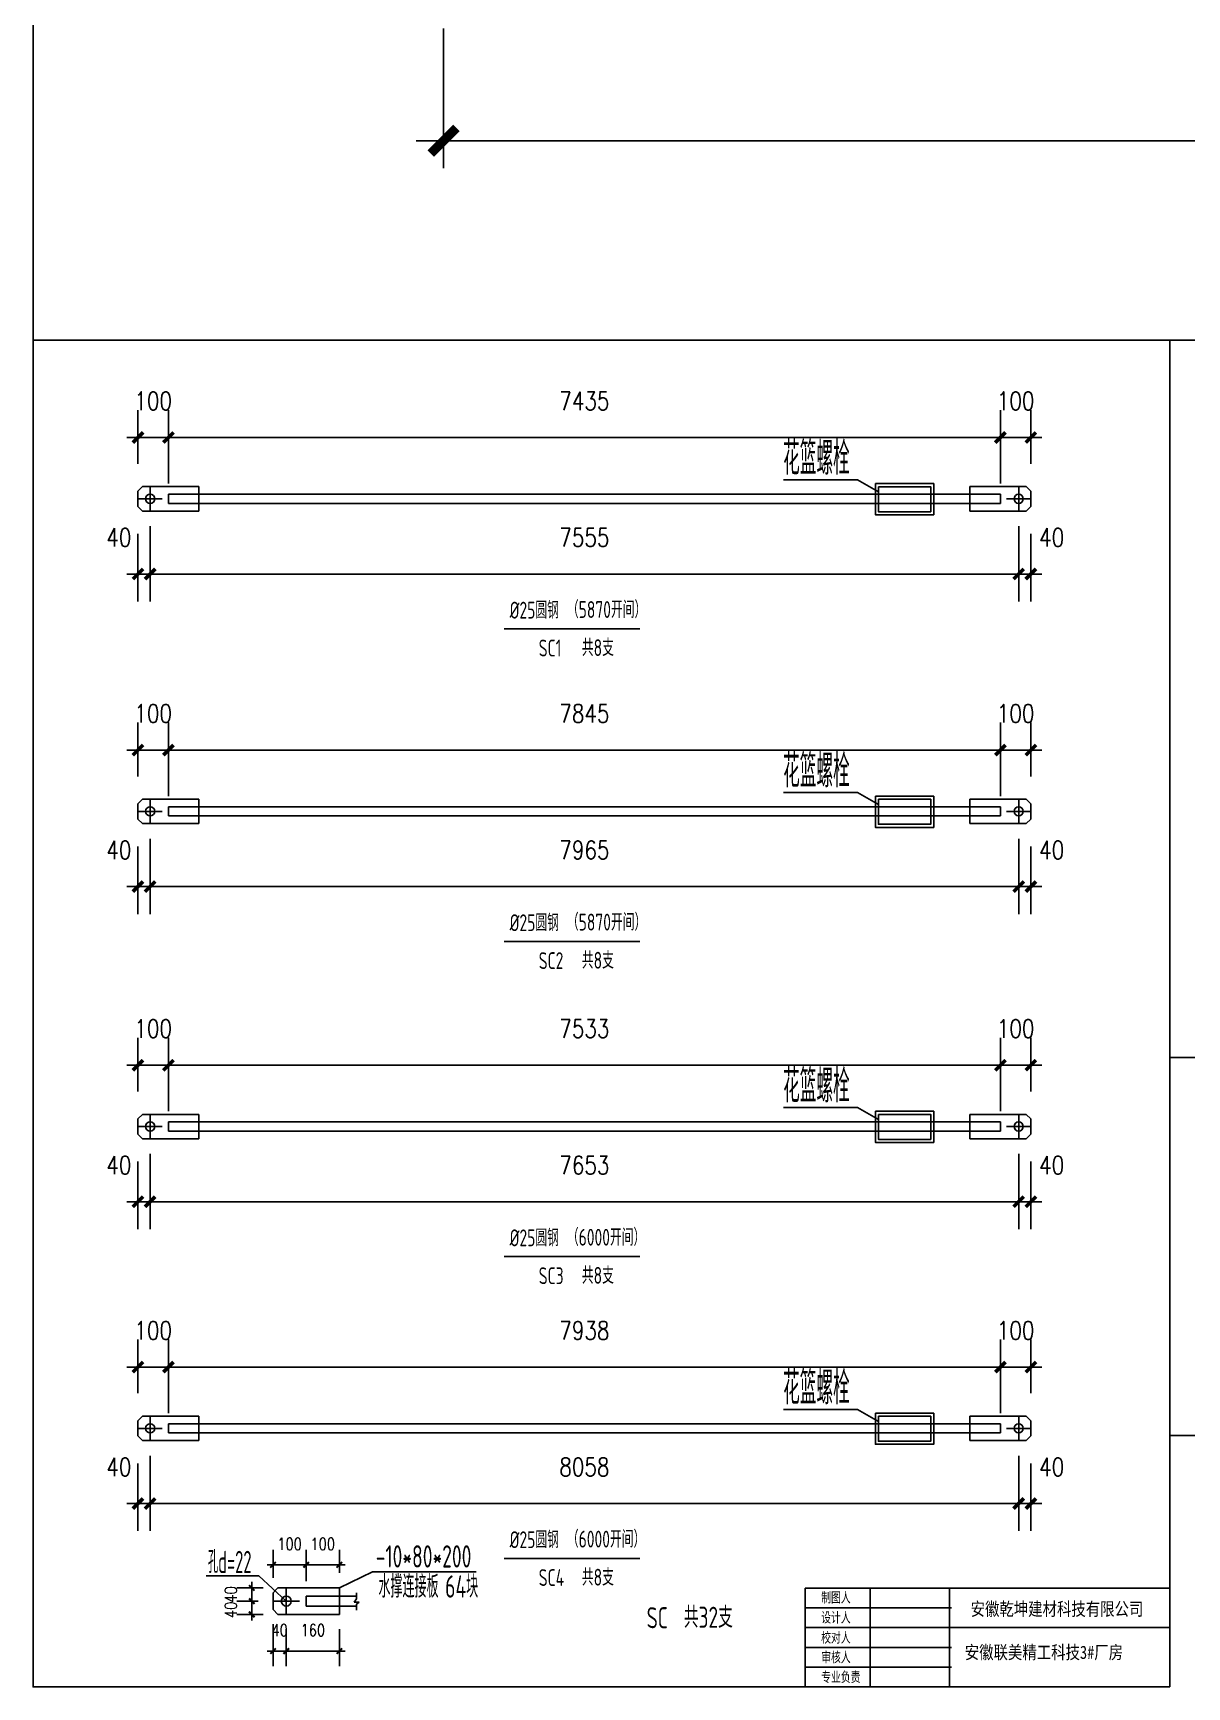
# Model space of a CAD drawing. Header units: millimetres. Extents: x 1471994 to 4527627, y -5186613 to -1927582.
# Drawn here: x 1527403 to 1531189, y -1993996 to -1988567 of the extents above; entities that cross this region are included whole.
import ezdxf
from ezdxf.enums import TextEntityAlignment as Align

# ---------------------------------------------------------------- set-up
doc = ezdxf.new("R2010")
doc.units = ezdxf.units.MM
doc.header["$LTSCALE"] = 1000
doc.header["$PDMODE"] = 34
doc.linetypes.add('CENTER', pattern=[50.8, 31.75, -6.35, 6.35, -6.35])
doc.layers.add('TEXT', color=7, linetype='Continuous')
doc.layers.add('轴线层', color=1, linetype='CENTER', lineweight=15)
doc.layers.add('钢架', color=7, linetype='Continuous', lineweight=25)
doc.styles.add('DIM_FONT', font='simplex.shx', dxfattribs={"width": 0.8, "bigfont": 'hztxt.shx'})
doc.styles.add('hz', font='gbenor.shx', dxfattribs={"width": 0.75, "height": 100, "bigfont": 'gbcbig.shx'})
doc.styles.get("Standard").update_dxf_attribs({"font": 'txt', "bigfont": 'gbcbig.shx'})
doc.styles.add('TSSD_Label', font='Tssdeng.shx', dxfattribs={"width": 0.7, "bigfont": 'hztxt.shx'})
doc.styles.add('图框', font='')
doc.styles.get('图框').set_extended_font_data('SimSun')
doc.dimstyles.new('WGH(1)', dxfattribs={"dimscale": 1.2, "dimtxt": 100, "dimasz": 0.5, "dimexe": 75, "dimexo": 75, "dimgap": 75, "dimtad": 1, "dimdec": 0, "dimzin": 0, "dimdsep": 46, "dimtxsty": 'DIM_FONT', "dimblk1": '_DIMX', "dimblk2": '_DIMX', "dimsah": 1, "dimcen": 0.09, "dimclrd": 3, "dimclre": 3, "dimclrt": 7, "dimadec": 0, "dimazin": 0, "dimtfac": 1, "dimtdec": 0, "dimtix": 1, "dimtmove": 2, "dimatfit": 3, "dimldrblk": '_DIMX', "dimfxl": 1, "dimtolj": 1, "dimtzin": 0, "dimarcsym": 0})

# ---------------------------------------------------------------- blocks, each defined once
blk = doc.blocks.new('_DIMX')
blk.add_line((-150, 0), (150, 0))
at = {"const_width": 50}
blk.add_lwpolyline([(-70, -70), (70, 70)], dxfattribs=at)
blk = doc.blocks.new('*D1374')
at = {"color": 3, "lineweight": -2}
for p, q in [((1528750.2, -1988552.4), (1528750.2, -1989010.6)), ((1534620.2, -1988552.4), (1534620.2, -1989010.6)), ((1528750.8, -1988920.6), (1534619.6, -1988920.6))]:
    blk.add_line(p, q, dxfattribs=at)
at = {"layer": 'Defpoints', "color": 0}
for p in [(1528750.2, -1988462.4), (1534620.2, -1988462.4), (1534620.2, -1988920.6)]:
    blk.add_point(p, dxfattribs=at)
at = {"color": 3, "lineweight": -2, "xscale": 0.6, "yscale": 0.6, "zscale": 0.6, "rotation": 180}
blk.add_blockref('_DIMX', (1528750.2, -1988920.6), dxfattribs=at)
at = {"color": 3, "lineweight": -2, "xscale": 0.6, "yscale": 0.6, "zscale": 0.6}
blk.add_blockref('_DIMX', (1534620.2, -1988920.6), dxfattribs=at)
at = {"color": 7, "insert": (1531685.2, -1988770.6), "char_height": 120, "attachment_point": 5, "style": 'DIM_FONT'}
blk.add_mtext('\\A1;5870', dxfattribs=at)
blk = doc.blocks.new('*D1452')
at = {"color": 3, "lineweight": -2}
for p, q in [((1527787.5, -1990186), (1527787.5, -1990432.8)), ((1527747.5, -1990211), (1527747.5, -1990432.8)), ((1527747.3, -1990342.8), (1527747, -1990342.8)), ((1527747.5, -1990342.8), (1527787.5, -1990342.8)), ((1527787.7, -1990342.8), (1527788, -1990342.8))]:
    blk.add_line(p, q, dxfattribs=at)
at = {"layer": 'Defpoints', "color": 0}
for p in [(1527747.5, -1990121), (1527787.5, -1990096), (1527787.5, -1990342.8)]:
    blk.add_point(p, dxfattribs=at)
at = {"color": 3, "lineweight": -2, "xscale": 0.24, "yscale": 0.24, "zscale": 0.24}
blk.add_blockref('_DIMX', (1527747.5, -1990342.8), dxfattribs=at)
at = {"color": 3, "lineweight": -2, "xscale": 0.24, "yscale": 0.24, "zscale": 0.24, "rotation": 180}
blk.add_blockref('_DIMX', (1527787.5, -1990342.8), dxfattribs=at)
at = {"color": 7, "insert": (1527684.8, -1990222.8), "char_height": 60, "attachment_point": 5, "style": 'DIM_FONT'}
blk.add_mtext('\\A1;40', dxfattribs=at)
blk = doc.blocks.new('*D1453')
at = {"color": 3, "lineweight": -2}
for p, q in [((1527787.5, -1990186), (1527787.5, -1990432.8)), ((1530637.3, -1990226), (1530637.3, -1990432.8)), ((1527787.7, -1990342.8), (1530637.1, -1990342.8))]:
    blk.add_line(p, q, dxfattribs=at)
at = {"layer": 'Defpoints', "color": 0}
for p in [(1527787.5, -1990096), (1530637.3, -1990136), (1530637.3, -1990342.8)]:
    blk.add_point(p, dxfattribs=at)
at = {"color": 3, "lineweight": -2, "xscale": 0.24, "yscale": 0.24, "zscale": 0.24, "rotation": 180}
blk.add_blockref('_DIMX', (1527787.5, -1990342.8), dxfattribs=at)
at = {"color": 3, "lineweight": -2, "xscale": 0.24, "yscale": 0.24, "zscale": 0.24}
blk.add_blockref('_DIMX', (1530637.3, -1990342.8), dxfattribs=at)
at = {"color": 7, "insert": (1529212.4, -1990222.8), "char_height": 60, "attachment_point": 5, "style": 'DIM_FONT'}
blk.add_mtext('\\A1;7555', dxfattribs=at)
blk = doc.blocks.new('*D1454')
at = {"color": 3, "lineweight": -2}
for p, q in [((1530637.3, -1990186), (1530637.3, -1990432.8)), ((1530677.3, -1990211), (1530677.3, -1990432.8)), ((1530637.1, -1990342.8), (1530636.8, -1990342.8)), ((1530637.3, -1990342.8), (1530677.3, -1990342.8)), ((1530677.5, -1990342.8), (1530677.8, -1990342.8))]:
    blk.add_line(p, q, dxfattribs=at)
at = {"layer": 'Defpoints', "color": 0}
for p in [(1530637.3, -1990096), (1530677.3, -1990121), (1530677.3, -1990342.8)]:
    blk.add_point(p, dxfattribs=at)
at = {"color": 3, "lineweight": -2, "xscale": 0.24, "yscale": 0.24, "zscale": 0.24}
blk.add_blockref('_DIMX', (1530637.3, -1990342.8), dxfattribs=at)
at = {"color": 3, "lineweight": -2, "xscale": 0.24, "yscale": 0.24, "zscale": 0.24, "rotation": 180}
blk.add_blockref('_DIMX', (1530677.3, -1990342.8), dxfattribs=at)
at = {"color": 7, "insert": (1530745.5, -1990222.8), "char_height": 60, "attachment_point": 5, "style": 'DIM_FONT'}
blk.add_mtext('\\A1;40', dxfattribs=at)
blk = doc.blocks.new('*D1448')
at = {"color": 3, "lineweight": -2}
for p, q in [((1527847.5, -1990046), (1527847.5, -1989804.7)), ((1530577.3, -1990046), (1530577.3, -1989804.7)), ((1527847.7, -1989894.7), (1530577.1, -1989894.7))]:
    blk.add_line(p, q, dxfattribs=at)
at = {"layer": 'Defpoints', "color": 0}
for p in [(1530577.3, -1989894.7), (1527847.5, -1990136), (1530577.3, -1990136)]:
    blk.add_point(p, dxfattribs=at)
at = {"color": 3, "lineweight": -2, "xscale": 0.24, "yscale": 0.24, "zscale": 0.24, "rotation": 180}
blk.add_blockref('_DIMX', (1527847.5, -1989894.7), dxfattribs=at)
at = {"color": 3, "lineweight": -2, "xscale": 0.24, "yscale": 0.24, "zscale": 0.24}
blk.add_blockref('_DIMX', (1530577.3, -1989894.7), dxfattribs=at)
at = {"color": 7, "insert": (1529212.4, -1989774.7), "char_height": 60, "attachment_point": 5, "style": 'DIM_FONT'}
blk.add_mtext('\\A1;7435', dxfattribs=at)
blk = doc.blocks.new('*D1455')
at = {"color": 3, "lineweight": -2}
for p, q in [((1527747.5, -1989981), (1527747.5, -1989804.7)), ((1527847.5, -1990046), (1527847.5, -1989804.7)), ((1527747.3, -1989894.7), (1527747, -1989894.7)), ((1527747.5, -1989894.7), (1527847.5, -1989894.7)), ((1527847.7, -1989894.7), (1527848, -1989894.7))]:
    blk.add_line(p, q, dxfattribs=at)
at = {"layer": 'Defpoints', "color": 0}
for p in [(1527847.5, -1989894.7), (1527747.5, -1990071), (1527847.5, -1990136)]:
    blk.add_point(p, dxfattribs=at)
at = {"color": 3, "lineweight": -2, "xscale": 0.24, "yscale": 0.24, "zscale": 0.24}
blk.add_blockref('_DIMX', (1527747.5, -1989894.7), dxfattribs=at)
at = {"color": 3, "lineweight": -2, "xscale": 0.24, "yscale": 0.24, "zscale": 0.24, "rotation": 180}
blk.add_blockref('_DIMX', (1527847.5, -1989894.7), dxfattribs=at)
at = {"color": 7, "insert": (1527797.5, -1989774.7), "char_height": 60, "attachment_point": 5, "style": 'DIM_FONT'}
blk.add_mtext('\\A1;100', dxfattribs=at)
blk = doc.blocks.new('*D1456')
at = {"color": 3, "lineweight": -2}
for p, q in [((1530577.3, -1989901), (1530577.3, -1989804.7)), ((1530677.3, -1989981), (1530677.3, -1989804.7)), ((1530577.1, -1989894.7), (1530576.8, -1989894.7)), ((1530577.3, -1989894.7), (1530677.3, -1989894.7)), ((1530677.5, -1989894.7), (1530677.8, -1989894.7))]:
    blk.add_line(p, q, dxfattribs=at)
at = {"layer": 'Defpoints', "color": 0}
for p in [(1530677.3, -1989894.7), (1530577.3, -1989991), (1530677.3, -1990071)]:
    blk.add_point(p, dxfattribs=at)
at = {"color": 3, "lineweight": -2, "xscale": 0.24, "yscale": 0.24, "zscale": 0.24}
blk.add_blockref('_DIMX', (1530577.3, -1989894.7), dxfattribs=at)
at = {"color": 3, "lineweight": -2, "xscale": 0.24, "yscale": 0.24, "zscale": 0.24, "rotation": 180}
blk.add_blockref('_DIMX', (1530677.3, -1989894.7), dxfattribs=at)
at = {"color": 7, "insert": (1530627.3, -1989774.7), "char_height": 60, "attachment_point": 5, "style": 'DIM_FONT'}
blk.add_mtext('\\A1;100', dxfattribs=at)
blk = doc.blocks.new('*D1457')
at = {"color": 3, "lineweight": -2}
for p, q in [((1527787.5, -1991212), (1527787.5, -1991458.8)), ((1527747.5, -1991237), (1527747.5, -1991458.8)), ((1527747.3, -1991368.8), (1527747, -1991368.8)), ((1527747.5, -1991368.8), (1527787.5, -1991368.8)), ((1527787.7, -1991368.8), (1527788, -1991368.8))]:
    blk.add_line(p, q, dxfattribs=at)
at = {"layer": 'Defpoints', "color": 0}
for p in [(1527747.5, -1991147), (1527787.5, -1991122), (1527787.5, -1991368.8)]:
    blk.add_point(p, dxfattribs=at)
at = {"color": 3, "lineweight": -2, "xscale": 0.24, "yscale": 0.24, "zscale": 0.24}
blk.add_blockref('_DIMX', (1527747.5, -1991368.8), dxfattribs=at)
at = {"color": 3, "lineweight": -2, "xscale": 0.24, "yscale": 0.24, "zscale": 0.24, "rotation": 180}
blk.add_blockref('_DIMX', (1527787.5, -1991368.8), dxfattribs=at)
at = {"color": 7, "insert": (1527684.8, -1991248.8), "char_height": 60, "attachment_point": 5, "style": 'DIM_FONT'}
blk.add_mtext('\\A1;40', dxfattribs=at)
blk = doc.blocks.new('*D1458')
at = {"color": 3, "lineweight": -2}
for p, q in [((1527787.5, -1991212), (1527787.5, -1991458.8)), ((1530637.3, -1991252), (1530637.3, -1991458.8)), ((1527787.7, -1991368.8), (1530637.1, -1991368.8))]:
    blk.add_line(p, q, dxfattribs=at)
at = {"layer": 'Defpoints', "color": 0}
for p in [(1527787.5, -1991122), (1530637.3, -1991162), (1530637.3, -1991368.8)]:
    blk.add_point(p, dxfattribs=at)
at = {"color": 3, "lineweight": -2, "xscale": 0.24, "yscale": 0.24, "zscale": 0.24, "rotation": 180}
blk.add_blockref('_DIMX', (1527787.5, -1991368.8), dxfattribs=at)
at = {"color": 3, "lineweight": -2, "xscale": 0.24, "yscale": 0.24, "zscale": 0.24}
blk.add_blockref('_DIMX', (1530637.3, -1991368.8), dxfattribs=at)
at = {"color": 7, "insert": (1529212.4, -1991248.8), "char_height": 60, "attachment_point": 5, "style": 'DIM_FONT'}
blk.add_mtext('\\A1;7965', dxfattribs=at)
blk = doc.blocks.new('*D1459')
at = {"color": 3, "lineweight": -2}
for p, q in [((1530637.3, -1991212), (1530637.3, -1991458.8)), ((1530677.3, -1991237), (1530677.3, -1991458.8)), ((1530637.1, -1991368.8), (1530636.8, -1991368.8)), ((1530637.3, -1991368.8), (1530677.3, -1991368.8)), ((1530677.5, -1991368.8), (1530677.8, -1991368.8))]:
    blk.add_line(p, q, dxfattribs=at)
at = {"layer": 'Defpoints', "color": 0}
for p in [(1530637.3, -1991122), (1530677.3, -1991147), (1530677.3, -1991368.8)]:
    blk.add_point(p, dxfattribs=at)
at = {"color": 3, "lineweight": -2, "xscale": 0.24, "yscale": 0.24, "zscale": 0.24}
blk.add_blockref('_DIMX', (1530637.3, -1991368.8), dxfattribs=at)
at = {"color": 3, "lineweight": -2, "xscale": 0.24, "yscale": 0.24, "zscale": 0.24, "rotation": 180}
blk.add_blockref('_DIMX', (1530677.3, -1991368.8), dxfattribs=at)
at = {"color": 7, "insert": (1530745.5, -1991248.8), "char_height": 60, "attachment_point": 5, "style": 'DIM_FONT'}
blk.add_mtext('\\A1;40', dxfattribs=at)
blk = doc.blocks.new('*D1449')
at = {"color": 3, "lineweight": -2}
for p, q in [((1527847.5, -1991072), (1527847.5, -1990830.7)), ((1530577.3, -1991072), (1530577.3, -1990830.7)), ((1527847.7, -1990920.7), (1530577.1, -1990920.7))]:
    blk.add_line(p, q, dxfattribs=at)
at = {"layer": 'Defpoints', "color": 0}
for p in [(1530577.3, -1990920.7), (1527847.5, -1991162), (1530577.3, -1991162)]:
    blk.add_point(p, dxfattribs=at)
at = {"color": 3, "lineweight": -2, "xscale": 0.24, "yscale": 0.24, "zscale": 0.24, "rotation": 180}
blk.add_blockref('_DIMX', (1527847.5, -1990920.7), dxfattribs=at)
at = {"color": 3, "lineweight": -2, "xscale": 0.24, "yscale": 0.24, "zscale": 0.24}
blk.add_blockref('_DIMX', (1530577.3, -1990920.7), dxfattribs=at)
at = {"color": 7, "insert": (1529212.4, -1990800.7), "char_height": 60, "attachment_point": 5, "style": 'DIM_FONT'}
blk.add_mtext('\\A1;7845', dxfattribs=at)
blk = doc.blocks.new('*D1460')
at = {"color": 3, "lineweight": -2}
for p, q in [((1527747.5, -1991007), (1527747.5, -1990830.7)), ((1527847.5, -1991072), (1527847.5, -1990830.7)), ((1527747.3, -1990920.7), (1527747, -1990920.7)), ((1527747.5, -1990920.7), (1527847.5, -1990920.7)), ((1527847.7, -1990920.7), (1527848, -1990920.7))]:
    blk.add_line(p, q, dxfattribs=at)
at = {"layer": 'Defpoints', "color": 0}
for p in [(1527847.5, -1990920.7), (1527747.5, -1991097), (1527847.5, -1991162)]:
    blk.add_point(p, dxfattribs=at)
at = {"color": 3, "lineweight": -2, "xscale": 0.24, "yscale": 0.24, "zscale": 0.24}
blk.add_blockref('_DIMX', (1527747.5, -1990920.7), dxfattribs=at)
at = {"color": 3, "lineweight": -2, "xscale": 0.24, "yscale": 0.24, "zscale": 0.24, "rotation": 180}
blk.add_blockref('_DIMX', (1527847.5, -1990920.7), dxfattribs=at)
at = {"color": 7, "insert": (1527797.5, -1990800.7), "char_height": 60, "attachment_point": 5, "style": 'DIM_FONT'}
blk.add_mtext('\\A1;100', dxfattribs=at)
blk = doc.blocks.new('*D1461')
at = {"color": 3, "lineweight": -2}
for p, q in [((1530577.3, -1990927), (1530577.3, -1990830.7)), ((1530677.3, -1991007), (1530677.3, -1990830.7)), ((1530577.1, -1990920.7), (1530576.8, -1990920.7)), ((1530577.3, -1990920.7), (1530677.3, -1990920.7)), ((1530677.5, -1990920.7), (1530677.8, -1990920.7))]:
    blk.add_line(p, q, dxfattribs=at)
at = {"layer": 'Defpoints', "color": 0}
for p in [(1530677.3, -1990920.7), (1530577.3, -1991017), (1530677.3, -1991097)]:
    blk.add_point(p, dxfattribs=at)
at = {"color": 3, "lineweight": -2, "xscale": 0.24, "yscale": 0.24, "zscale": 0.24}
blk.add_blockref('_DIMX', (1530577.3, -1990920.7), dxfattribs=at)
at = {"color": 3, "lineweight": -2, "xscale": 0.24, "yscale": 0.24, "zscale": 0.24, "rotation": 180}
blk.add_blockref('_DIMX', (1530677.3, -1990920.7), dxfattribs=at)
at = {"color": 7, "insert": (1530627.3, -1990800.7), "char_height": 60, "attachment_point": 5, "style": 'DIM_FONT'}
blk.add_mtext('\\A1;100', dxfattribs=at)
blk = doc.blocks.new('*D1462')
at = {"color": 3, "lineweight": -2}
for p, q in [((1527787.5, -1992246.4), (1527787.5, -1992493.2)), ((1527747.5, -1992271.4), (1527747.5, -1992493.2)), ((1527747.3, -1992403.2), (1527747, -1992403.2)), ((1527747.5, -1992403.2), (1527787.5, -1992403.2)), ((1527787.7, -1992403.2), (1527788, -1992403.2))]:
    blk.add_line(p, q, dxfattribs=at)
at = {"layer": 'Defpoints', "color": 0}
for p in [(1527747.5, -1992181.4), (1527787.5, -1992156.4), (1527787.5, -1992403.2)]:
    blk.add_point(p, dxfattribs=at)
at = {"color": 3, "lineweight": -2, "xscale": 0.24, "yscale": 0.24, "zscale": 0.24}
blk.add_blockref('_DIMX', (1527747.5, -1992403.2), dxfattribs=at)
at = {"color": 3, "lineweight": -2, "xscale": 0.24, "yscale": 0.24, "zscale": 0.24, "rotation": 180}
blk.add_blockref('_DIMX', (1527787.5, -1992403.2), dxfattribs=at)
at = {"color": 7, "insert": (1527684.8, -1992283.2), "char_height": 60, "attachment_point": 5, "style": 'DIM_FONT'}
blk.add_mtext('\\A1;40', dxfattribs=at)
blk = doc.blocks.new('*D1463')
at = {"color": 3, "lineweight": -2}
for p, q in [((1527787.5, -1992246.4), (1527787.5, -1992493.2)), ((1530637.3, -1992286.4), (1530637.3, -1992493.2)), ((1527787.7, -1992403.2), (1530637.1, -1992403.2))]:
    blk.add_line(p, q, dxfattribs=at)
at = {"layer": 'Defpoints', "color": 0}
for p in [(1527787.5, -1992156.4), (1530637.3, -1992196.4), (1530637.3, -1992403.2)]:
    blk.add_point(p, dxfattribs=at)
at = {"color": 3, "lineweight": -2, "xscale": 0.24, "yscale": 0.24, "zscale": 0.24, "rotation": 180}
blk.add_blockref('_DIMX', (1527787.5, -1992403.2), dxfattribs=at)
at = {"color": 3, "lineweight": -2, "xscale": 0.24, "yscale": 0.24, "zscale": 0.24}
blk.add_blockref('_DIMX', (1530637.3, -1992403.2), dxfattribs=at)
at = {"color": 7, "insert": (1529212.4, -1992283.2), "char_height": 60, "attachment_point": 5, "style": 'DIM_FONT'}
blk.add_mtext('\\A1;7653', dxfattribs=at)
blk = doc.blocks.new('*D1464')
at = {"color": 3, "lineweight": -2}
for p, q in [((1530637.3, -1992246.4), (1530637.3, -1992493.2)), ((1530677.3, -1992271.4), (1530677.3, -1992493.2)), ((1530637.1, -1992403.2), (1530636.8, -1992403.2)), ((1530637.3, -1992403.2), (1530677.3, -1992403.2)), ((1530677.5, -1992403.2), (1530677.8, -1992403.2))]:
    blk.add_line(p, q, dxfattribs=at)
at = {"layer": 'Defpoints', "color": 0}
for p in [(1530637.3, -1992156.4), (1530677.3, -1992181.4), (1530677.3, -1992403.2)]:
    blk.add_point(p, dxfattribs=at)
at = {"color": 3, "lineweight": -2, "xscale": 0.24, "yscale": 0.24, "zscale": 0.24}
blk.add_blockref('_DIMX', (1530637.3, -1992403.2), dxfattribs=at)
at = {"color": 3, "lineweight": -2, "xscale": 0.24, "yscale": 0.24, "zscale": 0.24, "rotation": 180}
blk.add_blockref('_DIMX', (1530677.3, -1992403.2), dxfattribs=at)
at = {"color": 7, "insert": (1530745.5, -1992283.2), "char_height": 60, "attachment_point": 5, "style": 'DIM_FONT'}
blk.add_mtext('\\A1;40', dxfattribs=at)
blk = doc.blocks.new('*D1450')
at = {"color": 3, "lineweight": -2}
for p, q in [((1527847.5, -1992106.4), (1527847.5, -1991865.1)), ((1530577.3, -1992106.4), (1530577.3, -1991865.1)), ((1527847.7, -1991955.1), (1530577.1, -1991955.1))]:
    blk.add_line(p, q, dxfattribs=at)
at = {"layer": 'Defpoints', "color": 0}
for p in [(1530577.3, -1991955.1), (1527847.5, -1992196.4), (1530577.3, -1992196.4)]:
    blk.add_point(p, dxfattribs=at)
at = {"color": 3, "lineweight": -2, "xscale": 0.24, "yscale": 0.24, "zscale": 0.24, "rotation": 180}
blk.add_blockref('_DIMX', (1527847.5, -1991955.1), dxfattribs=at)
at = {"color": 3, "lineweight": -2, "xscale": 0.24, "yscale": 0.24, "zscale": 0.24}
blk.add_blockref('_DIMX', (1530577.3, -1991955.1), dxfattribs=at)
at = {"color": 7, "insert": (1529212.4, -1991835.1), "char_height": 60, "attachment_point": 5, "style": 'DIM_FONT'}
blk.add_mtext('\\A1;7533', dxfattribs=at)
blk = doc.blocks.new('*D1465')
at = {"color": 3, "lineweight": -2}
for p, q in [((1527747.5, -1992041.4), (1527747.5, -1991865.1)), ((1527847.5, -1992106.4), (1527847.5, -1991865.1)), ((1527747.3, -1991955.1), (1527747, -1991955.1)), ((1527747.5, -1991955.1), (1527847.5, -1991955.1)), ((1527847.7, -1991955.1), (1527848, -1991955.1))]:
    blk.add_line(p, q, dxfattribs=at)
at = {"layer": 'Defpoints', "color": 0}
for p in [(1527847.5, -1991955.1), (1527747.5, -1992131.4), (1527847.5, -1992196.4)]:
    blk.add_point(p, dxfattribs=at)
at = {"color": 3, "lineweight": -2, "xscale": 0.24, "yscale": 0.24, "zscale": 0.24}
blk.add_blockref('_DIMX', (1527747.5, -1991955.1), dxfattribs=at)
at = {"color": 3, "lineweight": -2, "xscale": 0.24, "yscale": 0.24, "zscale": 0.24, "rotation": 180}
blk.add_blockref('_DIMX', (1527847.5, -1991955.1), dxfattribs=at)
at = {"color": 7, "insert": (1527797.5, -1991835.1), "char_height": 60, "attachment_point": 5, "style": 'DIM_FONT'}
blk.add_mtext('\\A1;100', dxfattribs=at)
blk = doc.blocks.new('*D1466')
at = {"color": 3, "lineweight": -2}
for p, q in [((1530577.3, -1991961.4), (1530577.3, -1991865.1)), ((1530677.3, -1992041.4), (1530677.3, -1991865.1)), ((1530577.1, -1991955.1), (1530576.8, -1991955.1)), ((1530577.3, -1991955.1), (1530677.3, -1991955.1)), ((1530677.5, -1991955.1), (1530677.8, -1991955.1))]:
    blk.add_line(p, q, dxfattribs=at)
at = {"layer": 'Defpoints', "color": 0}
for p in [(1530677.3, -1991955.1), (1530577.3, -1992051.4), (1530677.3, -1992131.4)]:
    blk.add_point(p, dxfattribs=at)
at = {"color": 3, "lineweight": -2, "xscale": 0.24, "yscale": 0.24, "zscale": 0.24}
blk.add_blockref('_DIMX', (1530577.3, -1991955.1), dxfattribs=at)
at = {"color": 3, "lineweight": -2, "xscale": 0.24, "yscale": 0.24, "zscale": 0.24, "rotation": 180}
blk.add_blockref('_DIMX', (1530677.3, -1991955.1), dxfattribs=at)
at = {"color": 7, "insert": (1530627.3, -1991835.1), "char_height": 60, "attachment_point": 5, "style": 'DIM_FONT'}
blk.add_mtext('\\A1;100', dxfattribs=at)
blk = doc.blocks.new('*D1467')
at = {"color": 3, "lineweight": -2}
for p, q in [((1527747.5, -1993262.1), (1527747.5, -1993484)), ((1527787.5, -1993237.1), (1527787.5, -1993484)), ((1527747.3, -1993394), (1527747, -1993394)), ((1527747.5, -1993394), (1527787.5, -1993394)), ((1527787.7, -1993394), (1527788, -1993394))]:
    blk.add_line(p, q, dxfattribs=at)
at = {"layer": 'Defpoints', "color": 0}
for p in [(1527747.5, -1993172.1), (1527787.5, -1993147.1), (1527787.5, -1993394)]:
    blk.add_point(p, dxfattribs=at)
at = {"color": 3, "lineweight": -2, "xscale": 0.24, "yscale": 0.24, "zscale": 0.24}
blk.add_blockref('_DIMX', (1527747.5, -1993394), dxfattribs=at)
at = {"color": 3, "lineweight": -2, "xscale": 0.24, "yscale": 0.24, "zscale": 0.24, "rotation": 180}
blk.add_blockref('_DIMX', (1527787.5, -1993394), dxfattribs=at)
at = {"color": 7, "insert": (1527684.8, -1993274), "char_height": 60, "attachment_point": 5, "style": 'DIM_FONT'}
blk.add_mtext('\\A1;40', dxfattribs=at)
blk = doc.blocks.new('*D1468')
at = {"color": 3, "lineweight": -2}
for p, q in [((1527787.5, -1993237.1), (1527787.5, -1993484)), ((1530637.3, -1993277.1), (1530637.3, -1993484)), ((1527787.7, -1993394), (1530637.1, -1993394))]:
    blk.add_line(p, q, dxfattribs=at)
at = {"layer": 'Defpoints', "color": 0}
for p in [(1527787.5, -1993147.1), (1530637.3, -1993187.1), (1530637.3, -1993394)]:
    blk.add_point(p, dxfattribs=at)
at = {"color": 3, "lineweight": -2, "xscale": 0.24, "yscale": 0.24, "zscale": 0.24, "rotation": 180}
blk.add_blockref('_DIMX', (1527787.5, -1993394), dxfattribs=at)
at = {"color": 3, "lineweight": -2, "xscale": 0.24, "yscale": 0.24, "zscale": 0.24}
blk.add_blockref('_DIMX', (1530637.3, -1993394), dxfattribs=at)
at = {"color": 7, "insert": (1529212.4, -1993274), "char_height": 60, "attachment_point": 5, "style": 'DIM_FONT'}
blk.add_mtext('\\A1;8058', dxfattribs=at)
blk = doc.blocks.new('*D1469')
at = {"color": 3, "lineweight": -2}
for p, q in [((1530637.3, -1993237.1), (1530637.3, -1993484)), ((1530677.3, -1993262.1), (1530677.3, -1993484)), ((1530637.1, -1993394), (1530636.8, -1993394)), ((1530637.3, -1993394), (1530677.3, -1993394)), ((1530677.5, -1993394), (1530677.8, -1993394))]:
    blk.add_line(p, q, dxfattribs=at)
at = {"layer": 'Defpoints', "color": 0}
for p in [(1530637.3, -1993147.1), (1530677.3, -1993172.1), (1530677.3, -1993394)]:
    blk.add_point(p, dxfattribs=at)
at = {"color": 3, "lineweight": -2, "xscale": 0.24, "yscale": 0.24, "zscale": 0.24}
blk.add_blockref('_DIMX', (1530637.3, -1993394), dxfattribs=at)
at = {"color": 3, "lineweight": -2, "xscale": 0.24, "yscale": 0.24, "zscale": 0.24, "rotation": 180}
blk.add_blockref('_DIMX', (1530677.3, -1993394), dxfattribs=at)
at = {"color": 7, "insert": (1530745.5, -1993274), "char_height": 60, "attachment_point": 5, "style": 'DIM_FONT'}
blk.add_mtext('\\A1;40', dxfattribs=at)
blk = doc.blocks.new('*D1451')
at = {"color": 3, "lineweight": -2}
for p, q in [((1527847.5, -1993097.1), (1527847.5, -1992855.9)), ((1530577.3, -1993097.1), (1530577.3, -1992855.9)), ((1527847.7, -1992945.9), (1530577.1, -1992945.9))]:
    blk.add_line(p, q, dxfattribs=at)
at = {"layer": 'Defpoints', "color": 0}
for p in [(1530577.3, -1992945.9), (1527847.5, -1993187.1), (1530577.3, -1993187.1)]:
    blk.add_point(p, dxfattribs=at)
at = {"color": 3, "lineweight": -2, "xscale": 0.24, "yscale": 0.24, "zscale": 0.24, "rotation": 180}
blk.add_blockref('_DIMX', (1527847.5, -1992945.9), dxfattribs=at)
at = {"color": 3, "lineweight": -2, "xscale": 0.24, "yscale": 0.24, "zscale": 0.24}
blk.add_blockref('_DIMX', (1530577.3, -1992945.9), dxfattribs=at)
at = {"color": 7, "insert": (1529212.4, -1992825.9), "char_height": 60, "attachment_point": 5, "style": 'DIM_FONT'}
blk.add_mtext('\\A1;7938', dxfattribs=at)
blk = doc.blocks.new('*D1470')
at = {"color": 3, "lineweight": -2}
for p, q in [((1527747.5, -1993032.1), (1527747.5, -1992855.9)), ((1527847.5, -1993097.1), (1527847.5, -1992855.9)), ((1527747.3, -1992945.9), (1527747, -1992945.9)), ((1527747.5, -1992945.9), (1527847.5, -1992945.9)), ((1527847.7, -1992945.9), (1527848, -1992945.9))]:
    blk.add_line(p, q, dxfattribs=at)
at = {"layer": 'Defpoints', "color": 0}
for p in [(1527847.5, -1992945.9), (1527747.5, -1993122.1), (1527847.5, -1993187.1)]:
    blk.add_point(p, dxfattribs=at)
at = {"color": 3, "lineweight": -2, "xscale": 0.24, "yscale": 0.24, "zscale": 0.24}
blk.add_blockref('_DIMX', (1527747.5, -1992945.9), dxfattribs=at)
at = {"color": 3, "lineweight": -2, "xscale": 0.24, "yscale": 0.24, "zscale": 0.24, "rotation": 180}
blk.add_blockref('_DIMX', (1527847.5, -1992945.9), dxfattribs=at)
at = {"color": 7, "insert": (1527797.5, -1992825.9), "char_height": 60, "attachment_point": 5, "style": 'DIM_FONT'}
blk.add_mtext('\\A1;100', dxfattribs=at)
blk = doc.blocks.new('*D1471')
at = {"color": 3, "lineweight": -2}
for p, q in [((1530577.3, -1992952.1), (1530577.3, -1992855.9)), ((1530677.3, -1993032.1), (1530677.3, -1992855.9)), ((1530577.1, -1992945.9), (1530576.8, -1992945.9)), ((1530577.3, -1992945.9), (1530677.3, -1992945.9)), ((1530677.5, -1992945.9), (1530677.8, -1992945.9))]:
    blk.add_line(p, q, dxfattribs=at)
at = {"layer": 'Defpoints', "color": 0}
for p in [(1530677.3, -1992945.9), (1530577.3, -1993042.1), (1530677.3, -1993122.1)]:
    blk.add_point(p, dxfattribs=at)
at = {"color": 3, "lineweight": -2, "xscale": 0.24, "yscale": 0.24, "zscale": 0.24}
blk.add_blockref('_DIMX', (1530577.3, -1992945.9), dxfattribs=at)
at = {"color": 3, "lineweight": -2, "xscale": 0.24, "yscale": 0.24, "zscale": 0.24, "rotation": 180}
blk.add_blockref('_DIMX', (1530677.3, -1992945.9), dxfattribs=at)
at = {"color": 7, "insert": (1530627.3, -1992825.9), "char_height": 60, "attachment_point": 5, "style": 'DIM_FONT'}
blk.add_mtext('\\A1;100', dxfattribs=at)

msp = doc.modelspace()

# ---------------------------------------------------------------- linework, layer by layer
for p, q in [((1529865.9, -1990033.8), (1530108.3, -1990033.8)), ((1530108.3, -1990033.8), (1530177.3, -1990073.1)), ((1527762.5, -1990056), (1527747.5, -1990071)), ((1527747.5, -1990071), (1527747.5, -1990121)), ((1527947.5, -1990056), (1527762.5, -1990056)), ((1527787.5, -1990056), (1527787.5, -1990136)), ((1527847.5, -1990111), (1527847.5, -1990081)), ((1527847.5, -1990081), (1530167.3, -1990081)), ((1527947.5, -1990136), (1527947.5, -1990056)), ((1530167.3, -1990081), (1530577.3, -1990081)), ((1530477.3, -1990136), (1530477.3, -1990056)), ((1530477.3, -1990056), (1530662.3, -1990056)), ((1530577.3, -1990111), (1530577.3, -1990081)), ((1530637.3, -1990056), (1530637.3, -1990136)), ((1530662.3, -1990056), (1530677.3, -1990071)), ((1530677.3, -1990071), (1530677.3, -1990121)), ((1527827.5, -1990096), (1527747.5, -1990096)), ((1527747.5, -1990121), (1527762.5, -1990136)), ((1527762.5, -1990136), (1527947.5, -1990136)), ((1527847.5, -1990111), (1530167.3, -1990111)), ((1530167.3, -1990111), (1530577.3, -1990111)), ((1530662.3, -1990136), (1530477.3, -1990136)), ((1530597.3, -1990096), (1530677.3, -1990096)), ((1530677.3, -1990121), (1530662.3, -1990136)), ((1528949.5, -1990523), (1529393.9, -1990523)), ((1529865.9, -1991059.8), (1530108.3, -1991059.8)), ((1530108.3, -1991059.8), (1530177.3, -1991099.1)), ((1527762.5, -1991082), (1527747.5, -1991097)), ((1527747.5, -1991097), (1527747.5, -1991147)), ((1527947.5, -1991082), (1527762.5, -1991082)), ((1527787.5, -1991082), (1527787.5, -1991162)), ((1527847.5, -1991137), (1527847.5, -1991107)), ((1527847.5, -1991107), (1530167.3, -1991107)), ((1527947.5, -1991162), (1527947.5, -1991082)), ((1530167.3, -1991107), (1530577.3, -1991107)), ((1530477.3, -1991162), (1530477.3, -1991082)), ((1530477.3, -1991082), (1530662.3, -1991082)), ((1530577.3, -1991137), (1530577.3, -1991107)), ((1530637.3, -1991082), (1530637.3, -1991162)), ((1530662.3, -1991082), (1530677.3, -1991097)), ((1530677.3, -1991097), (1530677.3, -1991147)), ((1527827.5, -1991122), (1527747.5, -1991122)), ((1527747.5, -1991147), (1527762.5, -1991162)), ((1527762.5, -1991162), (1527947.5, -1991162)), ((1527847.5, -1991137), (1530167.3, -1991137)), ((1530167.3, -1991137), (1530577.3, -1991137)), ((1530662.3, -1991162), (1530477.3, -1991162)), ((1530597.3, -1991122), (1530677.3, -1991122)), ((1530677.3, -1991147), (1530662.3, -1991162)), ((1528949.5, -1991549), (1529393.9, -1991549)), ((1529865.9, -1992094.1), (1530108.3, -1992094.1)), ((1530108.3, -1992094.1), (1530177.3, -1992133.5)), ((1527762.5, -1992116.4), (1527747.5, -1992131.4)), ((1527747.5, -1992131.4), (1527747.5, -1992181.4)), ((1527947.5, -1992116.4), (1527762.5, -1992116.4)), ((1527787.5, -1992116.4), (1527787.5, -1992196.4)), ((1527847.5, -1992171.4), (1527847.5, -1992141.4)), ((1527847.5, -1992141.4), (1530167.3, -1992141.4)), ((1527947.5, -1992196.4), (1527947.5, -1992116.4)), ((1530167.3, -1992141.4), (1530577.3, -1992141.4)), ((1530477.3, -1992196.4), (1530477.3, -1992116.4)), ((1530477.3, -1992116.4), (1530662.3, -1992116.4)), ((1530577.3, -1992171.4), (1530577.3, -1992141.4)), ((1530637.3, -1992116.4), (1530637.3, -1992196.4)), ((1530662.3, -1992116.4), (1530677.3, -1992131.4)), ((1530677.3, -1992131.4), (1530677.3, -1992181.4)), ((1527827.5, -1992156.4), (1527747.5, -1992156.4)), ((1527747.5, -1992181.4), (1527762.5, -1992196.4)), ((1527762.5, -1992196.4), (1527947.5, -1992196.4)), ((1527847.5, -1992171.4), (1530167.3, -1992171.4)), ((1530167.3, -1992171.4), (1530577.3, -1992171.4)), ((1530662.3, -1992196.4), (1530477.3, -1992196.4)), ((1530597.3, -1992156.4), (1530677.3, -1992156.4)), ((1530677.3, -1992181.4), (1530662.3, -1992196.4)), ((1528949.5, -1992583.4), (1529393.9, -1992583.4)), ((1527762.5, -1993107.1), (1527747.5, -1993122.1)), ((1527747.5, -1993122.1), (1527747.5, -1993172.1)), ((1527947.5, -1993107.1), (1527762.5, -1993107.1)), ((1527787.5, -1993107.1), (1527787.5, -1993187.1)), ((1527947.5, -1993187.1), (1527947.5, -1993107.1)), ((1529865.9, -1993084.9), (1530108.3, -1993084.9)), ((1530108.3, -1993084.9), (1530177.3, -1993124.3)), ((1530477.3, -1993187.1), (1530477.3, -1993107.1)), ((1530477.3, -1993107.1), (1530662.3, -1993107.1)), ((1530637.3, -1993107.1), (1530637.3, -1993187.1)), ((1530662.3, -1993107.1), (1530677.3, -1993122.1)), ((1530677.3, -1993122.1), (1530677.3, -1993172.1)), ((1527827.5, -1993147.1), (1527747.5, -1993147.1)), ((1527747.5, -1993172.1), (1527762.5, -1993187.1)), ((1527847.5, -1993162.1), (1527847.5, -1993132.1)), ((1527847.5, -1993132.1), (1530167.3, -1993132.1)), ((1527847.5, -1993162.1), (1530167.3, -1993162.1)), ((1530167.3, -1993132.1), (1530577.3, -1993132.1)), ((1530167.3, -1993162.1), (1530577.3, -1993162.1)), ((1530577.3, -1993162.1), (1530577.3, -1993132.1)), ((1530597.3, -1993147.1), (1530677.3, -1993147.1)), ((1530677.3, -1993172.1), (1530662.3, -1993187.1)), ((1527762.5, -1993187.1), (1527947.5, -1993187.1)), ((1530662.3, -1993187.1), (1530477.3, -1993187.1)), ((1528949.5, -1993574.2), (1529393.9, -1993574.2)), ((1527970.8, -1993631.4), (1528143.9, -1993631.4)), ((1528143.9, -1993631.4), (1528234.2, -1993714.3)), ((1528207, -1993670.8), (1528190.7, -1993687.1)), ((1528408.3, -1993670.8), (1528207, -1993670.8)), ((1528234.2, -1993670.8), (1528234.2, -1993757.8)), ((1528516.9, -1993617.9), (1528408.3, -1993670.8)), ((1528408.3, -1993757.8), (1528408.3, -1993670.8)), ((1528516.9, -1993617.9), (1528857.6, -1993617.9)), ((1528190.7, -1993687.1), (1528190.7, -1993741.5)), ((1528277.7, -1993714.3), (1528190.7, -1993714.3)), ((1528299.5, -1993730.6), (1528299.5, -1993698)), ((1528299.5, -1993698), (1528465, -1993698)), ((1528465, -1993706.4), (1528456.6, -1993717.9)), ((1528456.6, -1993717.9), (1528473.7, -1993717.9)), ((1528465, -1993686.9), (1528465, -1993706.4)), ((1528473.7, -1993717.9), (1528465, -1993724)), ((1528465, -1993724), (1528465, -1993744.3)), ((1531133.7, -1993671.2), (1529936.7, -1993671.2)), ((1529936.7, -1993671.2), (1529936.7, -1993995.9)), ((1529936.7, -1993671.2), (1531133.7, -1993671.2)), ((1529936.7, -1993671.2), (1529936.7, -1993995.9)), ((1529936.7, -1993671.2), (1531133.7, -1993671.2)), ((1530150.4, -1993671.2), (1530150.4, -1993995.9)), ((1530150.4, -1993671.2), (1530150.4, -1993995.9)), ((1530157.5, -1993671.2), (1531133.7, -1993671.2)), ((1530157.5, -1993671.2), (1531133.7, -1993671.2)), ((1530157.5, -1993671.2), (1531133.7, -1993671.2)), ((1530157.5, -1993671.2), (1531133.7, -1993671.2)), ((1530410.7, -1993995.9), (1530410.7, -1993671.2)), ((1531133.7, -1993671.2), (1531133.7, -1993995.9)), ((1528190.7, -1993741.5), (1528207, -1993757.8)), ((1528207, -1993757.8), (1528408.3, -1993757.8)), ((1528299.5, -1993730.6), (1528465, -1993730.6)), ((1529936.7, -1993736.2), (1530416.8, -1993736.2)), ((1529936.7, -1993736.2), (1530416.8, -1993736.2)), ((1529936.7, -1993801.1), (1531133.7, -1993801.1)), ((1529936.7, -1993801.1), (1531133.7, -1993801.1)), ((1529936.7, -1993866), (1530416.8, -1993866)), ((1529936.7, -1993866), (1530416.8, -1993866)), ((1529936.7, -1993930.9), (1530416.8, -1993930.9)), ((1529936.7, -1993930.9), (1530416.8, -1993930.9)), ((1529936.7, -1993995.9), (1530416.8, -1993995.9)), ((1529936.7, -1993995.9), (1531133.7, -1993995.9))]:
    msp.add_line(p, q)
at = {"color": 3}
for p, q in [((1528190.7, -1993638.1), (1528190.7, -1993546.2)), ((1528299.5, -1993649), (1528299.5, -1993546.2)), ((1528299.5, -1993649), (1528299.5, -1993546.2)), ((1528408.3, -1993621.8), (1528408.3, -1993546.2)), ((1528190.6, -1993595.1), (1528190.4, -1993595.1)), ((1528190.7, -1993595.1), (1528299.5, -1993595.1)), ((1528299.4, -1993595.1), (1528299.2, -1993595.1)), ((1528299.5, -1993595.1), (1528408.3, -1993595.1)), ((1528299.6, -1993595.1), (1528299.8, -1993595.1)), ((1528408.4, -1993595.1), (1528408.6, -1993595.1)), ((1528158.1, -1993670.8), (1528072, -1993670.8)), ((1528121, -1993670.6), (1528121, -1993670.5)), ((1528121, -1993670.8), (1528121, -1993714.3)), ((1528141.7, -1993714.3), (1528072, -1993714.3)), ((1528141.7, -1993714.3), (1528072, -1993714.3)), ((1528121, -1993714.2), (1528121, -1993714)), ((1528121, -1993714.3), (1528121, -1993757.8)), ((1528121, -1993714.4), (1528121, -1993714.5)), ((1528158.1, -1993757.8), (1528072, -1993757.8)), ((1528121, -1993757.9), (1528121, -1993758.1)), ((1528190.7, -1993790.4), (1528190.7, -1993927.2)), ((1528234.2, -1993806.8), (1528234.2, -1993927.2)), ((1528234.2, -1993806.8), (1528234.2, -1993927.2)), ((1528408.3, -1993806.8), (1528408.3, -1993927.2)), ((1528190.6, -1993878.2), (1528190.4, -1993878.2)), ((1528190.7, -1993878.2), (1528234.2, -1993878.2)), ((1528234.4, -1993878.2), (1528234.5, -1993878.2)), ((1528234.4, -1993878.2), (1528408.2, -1993878.2))]:
    msp.add_line(p, q, dxfattribs=at)
for points in [[(1527403.5, -1977724.3), (1543511.7, -1977724.3), (1543511.7, -1989575.5), (1527403.5, -1989575.5)], [(1531133.7, -1993995.9), (1527403.5, -1993995.9), (1527403.5, -1989575.5), (1531133.7, -1989575.5)], [(1534322.1, -1991929.4), (1531133.7, -1991929.4), (1531133.7, -1989575.5), (1534322.1, -1989575.5)], [(1530167.3, -1990046.2), (1530358.9, -1990046.2), (1530358.9, -1990148.3), (1530167.3, -1990148.3)], [(1530177.3, -1990056.2), (1530348.9, -1990056.2), (1530348.9, -1990138.3), (1530177.3, -1990138.3)], [(1530167.3, -1991072.2), (1530358.9, -1991072.2), (1530358.9, -1991174.4), (1530167.3, -1991174.4)], [(1530177.3, -1991082.2), (1530348.9, -1991082.2), (1530348.9, -1991164.4), (1530177.3, -1991164.4)], [(1531133.7, -1991929.4), (1532900.9, -1991929.4), (1532900.9, -1993170.8), (1531133.7, -1993170.8)], [(1530167.3, -1992106.5), (1530358.9, -1992106.5), (1530358.9, -1992208.7), (1530167.3, -1992208.7)], [(1530177.3, -1992116.5), (1530348.9, -1992116.5), (1530348.9, -1992198.7), (1530177.3, -1992198.7)], [(1530167.3, -1993097.3), (1530358.9, -1993097.3), (1530358.9, -1993199.5), (1530167.3, -1993199.5)], [(1530177.3, -1993107.3), (1530348.9, -1993107.3), (1530348.9, -1993189.5), (1530177.3, -1993189.5)]]:
    msp.add_lwpolyline(points, close=True)
for centre, radius in [((1527787.5, -1990096), 15), ((1530637.3, -1990096), 15), ((1527787.5, -1991122), 15), ((1530637.3, -1991122), 15), ((1527787.5, -1992156.4), 15), ((1530637.3, -1992156.4), 15), ((1527787.5, -1993147.1), 15), ((1530637.3, -1993147.1), 15), ((1528234.2, -1993714.3), 16.3)]:
    msp.add_circle(centre, radius)

# ---------------------------------------------------------------- block references
at = {"color": 3, "xscale": 0.130559999961406, "yscale": 0.130559999961406, "zscale": 0.13056}
for p in [(1528190.7, -1993595.1), (1528299.5, -1993595.1), (1528190.7, -1993878.2), (1528408.3, -1993878.2)]:
    msp.add_blockref('_DIMX', p, dxfattribs=at)
for p, rotation in [((1528299.5, -1993595.1), 180), ((1528408.3, -1993595.1), 180), ((1528121, -1993670.8), 270), ((1528121, -1993714.3), 90), ((1528121, -1993714.3), 270), ((1528121, -1993757.8), 90), ((1528234.2, -1993878.2), 180), ((1528234.2, -1993878.2), 180)]:
    msp.add_blockref('_DIMX', p, dxfattribs=dict(at, rotation=rotation))

# ---------------------------------------------------------------- texts
at = {"style": '图框', "width": 0.8}
msp.add_text('安徽乾坤建材科技有限公司         ', height=43.283, dxfattribs=at).set_placement((1530479.6, -1993761.7))
msp.add_text('安徽乾坤建材科技有限公司         ', height=43.283, dxfattribs=at).set_placement((1530479.6, -1993761.7))
at = {"color": 7, "char_height": 39.17, "attachment_point": 5, "style": 'DIM_FONT'}
for s, insert in [('\\A1;100', (1528245.1, -1993526.6)), ('\\A1;100', (1528353.9, -1993526.6)), ('\\A1;40', (1528212.5, -1993809.7)), ('\\A1;160', (1528321.3, -1993809.7))]:
    msp.add_mtext(s, dxfattribs=dict(at, insert=insert))
at = {"color": 7, "char_height": 39.17, "attachment_point": 5, "rotation": 90, "style": 'DIM_FONT'}
for insert in [(1528052.5, -1993692.5), (1528052.5, -1993743)]:
    msp.add_mtext('\\A1;40', dxfattribs=dict(at, insert=insert))
for tag, p in [('制图人', (1529989.3, -1993722.2)), ('制图人', (1529989.3, -1993722.2)), ('设计人', (1529989.3, -1993787.9)), ('设计人', (1529989.3, -1993787.9)), ('校对人', (1529989.3, -1993854.1)), ('校对人', (1529989.3, -1993854.1)), ('审核人', (1529989.3, -1993918.2)), ('审核人', (1529989.3, -1993918.2)), ('专业负责', (1529989.3, -1993983.3)), ('专业负责', (1529989.3, -1993983.3))]:
    msp.add_attdef(tag, p, '', height=37.9)
at = {"style": '图框', "width": 0.8}
msp.add_attdef('安徽联美精工科技3#厂房', (1530460.5, -1993903.8), '宣城市博远顺达', height=43.28, dxfattribs=at)
at = {"layer": 'TEXT', "style": 'TSSD_Label', "width": 0.7}
for p in [(1528967.3, -1990489.1), (1528967.3, -1991515.1), (1528967.3, -1992549.5), (1528967.3, -1993540.3)]:
    msp.add_text('%%C25圆钢', height=55.32, dxfattribs=at).set_placement(p)
at = {"layer": 'TEXT', "attachment_point": 1, "style": 'TSSD_Label'}
for s, insert, char_height, own_width in [('（5870开间）', (1529154.8, -1990431.8), 55.32, 506.266), ('SC1', (1529062.4, -1990558.1), 55.32, 506.266), (' 共8支', (1529180.4, -1990556.9), 55.32, 506.266), ('（5870开间）', (1529154.8, -1991457.8), 55.32, 506.266), ('SC2', (1529062.4, -1991584.2), 55.32, 506.266), (' 共8支', (1529180.4, -1991583), 55.32, 506.266), ('（6000开间）', (1529154.8, -1992492.2), 55.32, 506.266), ('SC3', (1529062.4, -1992618.5), 55.32, 506.266), (' 共8支', (1529180.4, -1992617.3), 55.32, 506.266), ('（6000开间）', (1529154.8, -1993483), 55.32, 506.266), ('SC4', (1529062.4, -1993609.3), 55.32, 506.266), (' 共8支', (1529180.4, -1993608.1), 55.32, 506.266), (' 共32支', (1529509.2, -1993732.6), 69.15, 632.832), ('SC', (1529416.6, -1993734.1), 69.15, 632.832)]:
    msp.add_mtext_dynamic_manual_height_columns(s, width=1506.743, gutter_width=12.5, heights=[336], dxfattribs=dict(at, insert=insert, char_height=char_height)).dxf.set("width", own_width)
at = {"layer": '轴线层', "color": 4, "linetype": 'ByBlock', "width": 0.7}
for p in [(1529864.4, -1990017.2), (1529864.4, -1991043.3), (1529864.4, -1992077.6), (1529864.4, -1993068.4)]:
    msp.add_text('花篮螺栓', height=108.33, dxfattribs=at).set_placement(p)
at = {"layer": '钢架', "lineweight": 13, "style": 'hz', "width": 0.654372}
msp.add_text('孔d=22', height=73.11, dxfattribs=at).set_placement((1527977.3, -1993622.2), (1528120.1, -1993622.2), align=Align.FIT)
at = {"layer": '钢架', "lineweight": -3, "style": 'hz', "width": 0.75}
for s, p in [('-10*80*200', (1528527.8, -1993604)), ('水撑连接板', (1528536.7, -1993702.8)), ('64块', (1528755.5, -1993702.8))]:
    msp.add_text(s, height=73.11, dxfattribs=at).set_placement(p)

# ---------------------------------------------------------------- dimensions: what is measured, and where the dimension line sits
dim = msp.add_linear_dim(base=(1534620.2, -1988920.6), p1=(1528750.2, -1988462.4), p2=(1534620.2, -1988462.4), dimstyle='WGH(1)')
dim.commit()
dim.dimension.update_dxf_attribs({"geometry": '*D1374', "text_midpoint": (1531685.2, -1988770.6)})
for base, p1, p2, picture, middle in [((1527847.5, -1989894.7), (1527747.5, -1990071), (1527847.5, -1990136), '*D1455', (1527797.5, -1989774.7)), ((1530677.3, -1989894.7), (1530577.3, -1989991), (1530677.3, -1990071), '*D1456', (1530627.3, -1989774.7)), ((1527847.5, -1990920.7), (1527747.5, -1991097), (1527847.5, -1991162), '*D1460', (1527797.5, -1990800.7)), ((1530677.3, -1990920.7), (1530577.3, -1991017), (1530677.3, -1991097), '*D1461', (1530627.3, -1990800.7)), ((1527847.5, -1991955.1), (1527747.5, -1992131.4), (1527847.5, -1992196.4), '*D1465', (1527797.5, -1991835.1)), ((1530677.3, -1991955.1), (1530577.3, -1992051.4), (1530677.3, -1992131.4), '*D1466', (1530627.3, -1991835.1)), ((1527847.5, -1992945.9), (1527747.5, -1993122.1), (1527847.5, -1993187.1), '*D1470', (1527797.5, -1992825.9)), ((1530677.3, -1992945.9), (1530577.3, -1993042.1), (1530677.3, -1993122.1), '*D1471', (1530627.3, -1992825.9))]:
    dim = msp.add_linear_dim(base=base, p1=p1, p2=p2, dimstyle='WGH(1)', override={"dimtxt": 50, "dimasz": 0.2})
    dim.commit()
    dim.dimension.update_dxf_attribs({"geometry": picture, "text_midpoint": middle})
for base, p1, p2, text, picture, middle in [((1530577.3, -1989894.7), (1527847.5, -1990136), (1530577.3, -1990136), '7435', '*D1448', (1529212.4, -1989774.7)), ((1530637.3, -1990342.8), (1527787.5, -1990096), (1530637.3, -1990136), '7555', '*D1453', (1529212.4, -1990222.8)), ((1530577.3, -1990920.7), (1527847.5, -1991162), (1530577.3, -1991162), '7845', '*D1449', (1529212.4, -1990800.7)), ((1530637.3, -1991368.8), (1527787.5, -1991122), (1530637.3, -1991162), '7965', '*D1458', (1529212.4, -1991248.8)), ((1530577.3, -1991955.1), (1527847.5, -1992196.4), (1530577.3, -1992196.4), '7533', '*D1450', (1529212.4, -1991835.1)), ((1530637.3, -1992403.2), (1527787.5, -1992156.4), (1530637.3, -1992196.4), '7653', '*D1463', (1529212.4, -1992283.2)), ((1530577.3, -1992945.9), (1527847.5, -1993187.1), (1530577.3, -1993187.1), '7938', '*D1451', (1529212.4, -1992825.9)), ((1530637.3, -1993394), (1527787.5, -1993147.1), (1530637.3, -1993187.1), '8058', '*D1468', (1529212.4, -1993274))]:
    dim = msp.add_linear_dim(base=base, p1=p1, p2=p2, text=text, dimstyle='WGH(1)', override={"dimtxt": 50, "dimasz": 0.2})
    dim.commit()
    dim.dimension.update_dxf_attribs({"geometry": picture, "text_midpoint": middle})
for base, p1, p2, picture, middle in [((1527787.5, -1990342.8), (1527747.5, -1990121), (1527787.5, -1990096), '*D1452', (1527684.8, -1990222.8)), ((1530677.3, -1990342.8), (1530637.3, -1990096), (1530677.3, -1990121), '*D1454', (1530745.5, -1990222.8)), ((1527787.5, -1991368.8), (1527747.5, -1991147), (1527787.5, -1991122), '*D1457', (1527684.8, -1991248.8)), ((1530677.3, -1991368.8), (1530637.3, -1991122), (1530677.3, -1991147), '*D1459', (1530745.5, -1991248.8)), ((1527787.5, -1992403.2), (1527747.5, -1992181.4), (1527787.5, -1992156.4), '*D1462', (1527684.8, -1992283.2)), ((1530677.3, -1992403.2), (1530637.3, -1992156.4), (1530677.3, -1992181.4), '*D1464', (1530745.5, -1992283.2)), ((1527787.5, -1993394), (1527747.5, -1993172.1), (1527787.5, -1993147.1), '*D1467', (1527684.8, -1993274)), ((1530677.3, -1993394), (1530637.3, -1993147.1), (1530677.3, -1993172.1), '*D1469', (1530745.5, -1993274))]:
    dim = msp.add_linear_dim(base=base, p1=p1, p2=p2, dimstyle='WGH(1)', override={"dimtxt": 50, "dimasz": 0.2})
    dim.commit()
    dim.dimension.update_dxf_attribs({"geometry": picture, "text_midpoint": middle, "dimtype": 160})

doc.saveas('drawing.dxf')
